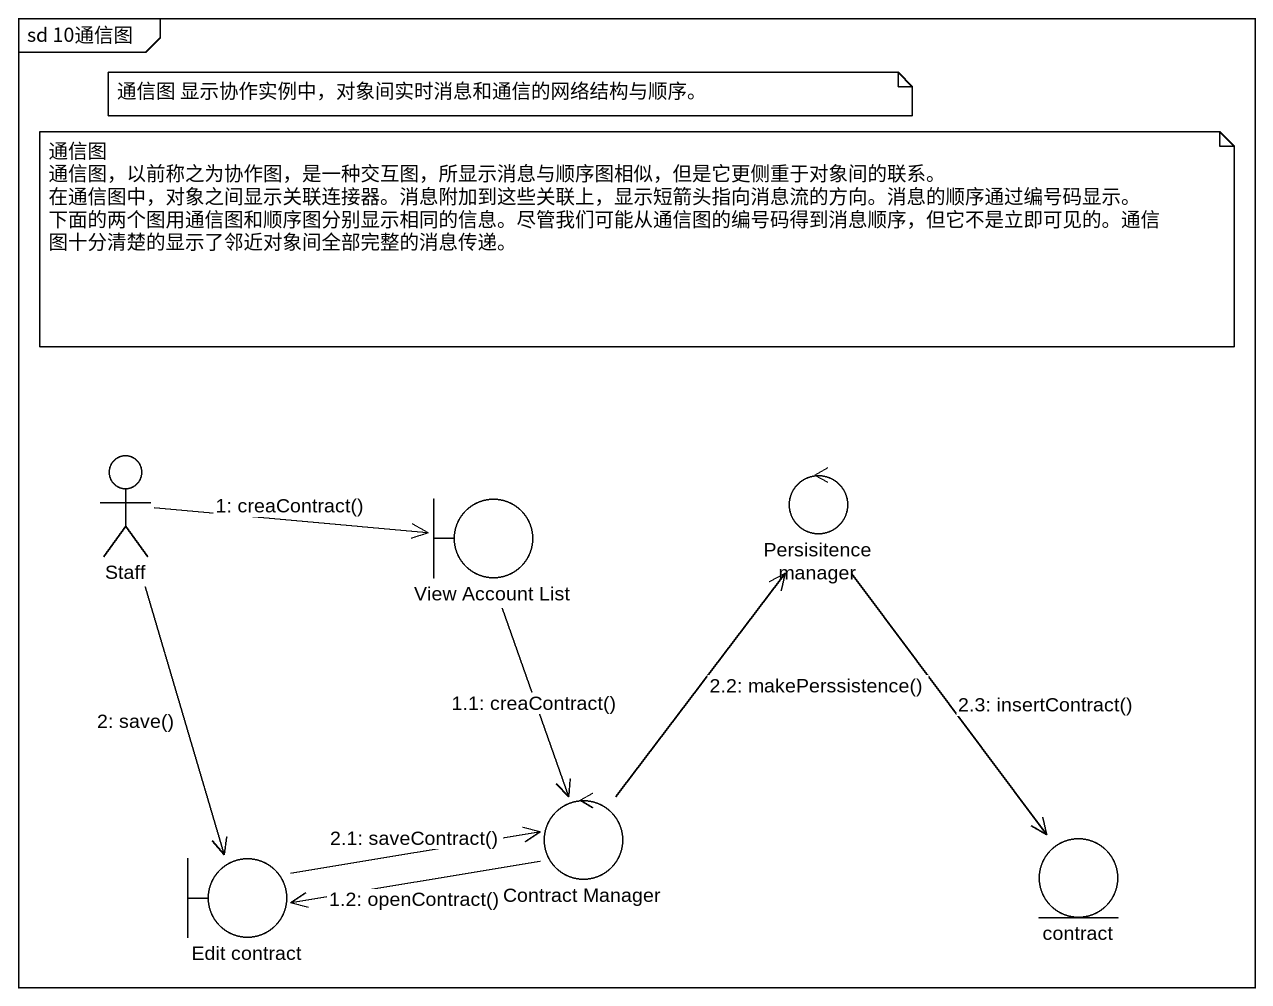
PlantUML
@startuml
mainframe sd 10通信图
actor Staff
boundary "View Account List" as View_Account_List
control "Persisitence manager" as Persisitence_manager
boundary "Edit contract" as Edit_contract
control "Contract Manager" as Contract_Manager
entity contract
Staff -right-> View_Account_List : 1: creaContract()
View_Account_List --> Contract_Manager : 1.1: creaContract()
Contract_Manager -left-> Edit_contract : 1.2: openContract()
Staff --> Edit_contract : 2: save()
Edit_contract -right-> Contract_Manager : 2.1: saveContract()
Contract_Manager -up-> Persisitence_manager : 2.2: makePerssistence()
Persisitence_manager --> contract : 2.3: insertContract()
note as N1
  通信图
  通信图，以前称之为协作图，是一种交互图，所显示消息与顺序图相似，但是它更侧重于对象间的联系。
  在通信图中，对象之间显示关联连接器。消息附加到这些关联上，显示短箭头指向消息流的方向。消息的顺序通过编号码显示。
  下面的两个图用通信图和顺序图分别显示相同的信息。尽管我们可能从通信图的编号码得到消息顺序，但它不是立即可见的。通信图十分清楚的显示了邻近对象间全部完整的消息传递。
end note
note as N2
  通信图 显示协作实例中，对象间实时消息和通信的网络结构与顺序。
end note
@enduml
